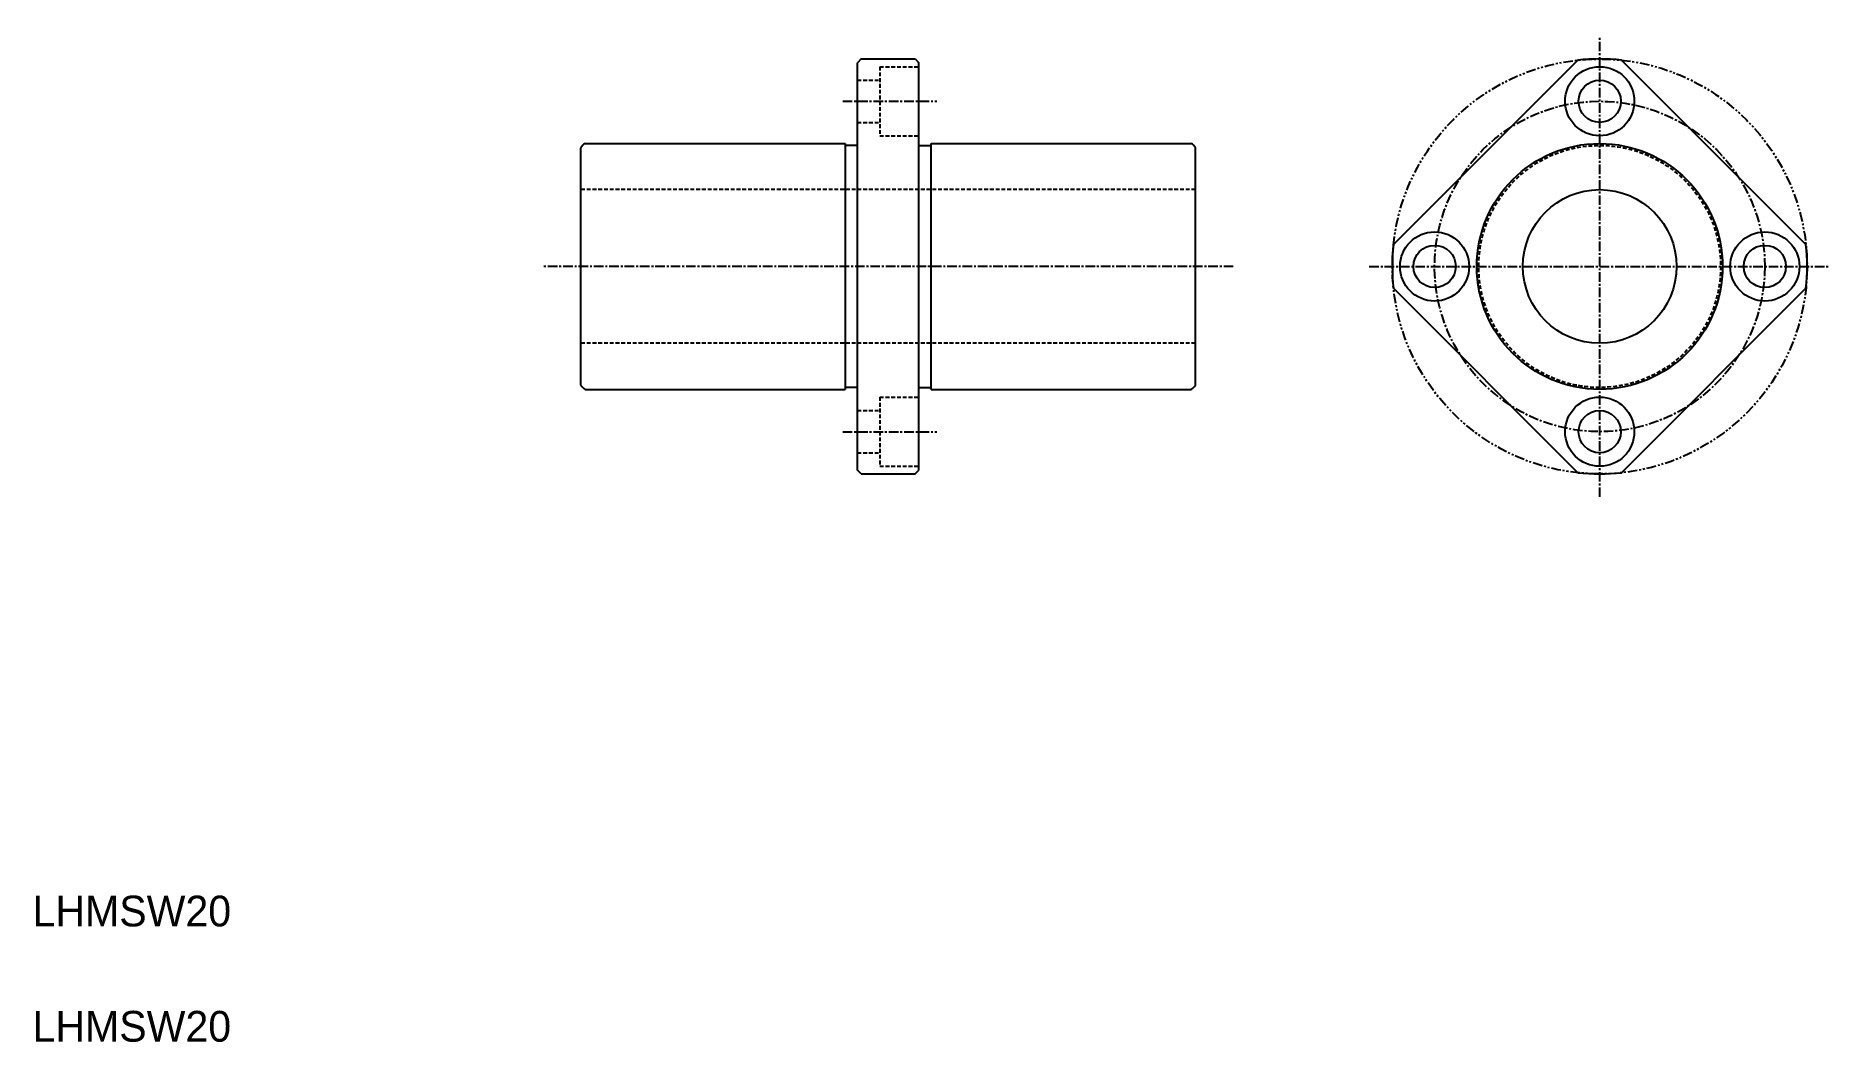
# Model space of a CAD drawing. Extents: x 10 to 244, y 10 to 141.
import ezdxf

# ---------------------------------------------------------------- set-up
doc = ezdxf.new("R2010")
doc.units = 0
for name, pattern in [('CENTER', [2, 1.25, -0.25, 0.25, -0.25]), ('DASHED', [0.75, 0.5, -0.25]), ('PHANTOM', [2.5, 1.25, -0.25, 0.25, -0.25, 0.25, -0.25])]:
    doc.linetypes.add(name, pattern=pattern)
doc.layers.get('0').update_dxf_attribs({"linetype": 'CONTINUOUS'})
doc.layers.add('CENTER', color=1, linetype='CENTER')

msp = doc.modelspace()

# ---------------------------------------------------------------- linework, layer by layer
at = {"color": 7, "linetype": 'CONTINUOUS'}
for p, q in [((117.91, 137.88), (117.41, 137.38)), ((117.91, 137.88), (124.91, 137.88)), ((124.91, 137.88), (125.41, 137.38)), ((117.41, 84.38), (117.41, 137.38)), ((125.41, 84.38), (125.41, 137.38)), ((211.2, 137.73), (187.2, 113.73)), ((240.9, 113.73), (216.9, 137.73)), ((81.41, 95.43), (81.41, 126.34)), ((81.95, 126.88), (115.81, 126.88)), ((115.81, 126.88), (115.81, 94.88)), ((117.41, 126.63), (115.81, 126.63)), ((125.41, 126.63), (127.01, 126.63)), ((127.01, 126.88), (160.86, 126.88)), ((127.01, 94.88), (127.01, 126.88)), ((161.41, 95.43), (161.41, 126.34)), ((211.2, 84.04), (187.2, 108.04)), ((240.9, 108.04), (216.9, 84.04)), ((81.95, 94.88), (115.81, 94.88)), ((117.41, 95.13), (115.81, 95.13)), ((125.41, 95.13), (127.01, 95.13)), ((127.01, 94.88), (160.86, 94.88)), ((117.91, 83.88), (117.41, 84.38)), ((124.91, 83.88), (125.41, 84.38)), ((117.91, 83.88), (124.91, 83.88))]:
    msp.add_line(p, q, dxfattribs=at)
at = {"color": 3, "linetype": 'DASHED'}
for p, q in [((120.31, 136.88), (125.41, 136.88)), ((120.31, 136.88), (120.31, 127.88)), ((117.41, 135.13), (120.31, 135.13)), ((117.41, 129.63), (120.31, 129.63)), ((120.31, 127.88), (125.41, 127.88)), ((161.41, 120.88), (81.41, 120.88)), ((161.41, 100.88), (81.41, 100.88)), ((120.31, 93.88), (125.41, 93.88)), ((120.31, 93.88), (120.31, 84.88)), ((117.41, 92.13), (120.31, 92.13)), ((117.41, 86.63), (120.31, 86.63)), ((120.31, 84.88), (125.41, 84.88))]:
    msp.add_line(p, q, dxfattribs=at)
at = {"color": 3, "linetype": 'PHANTOM'}
msp.add_circle((214.05, 110.88), 27, dxfattribs=at)
at = {"color": 7, "linetype": 'CONTINUOUS'}
for centre, radius in [((214.05, 132.38), 4.5), ((214.05, 132.38), 2.75), ((214.05, 110.88), 16), ((214.05, 110.88), 10), ((192.55, 110.88), 4.5), ((235.55, 110.88), 4.5), ((192.55, 110.88), 2.75), ((235.55, 110.88), 2.75), ((214.05, 89.38), 4.5), ((214.05, 89.38), 2.75)]:
    msp.add_circle(centre, radius, dxfattribs=at)
at = {"color": 3, "linetype": 'DASHED'}
msp.add_circle((214.05, 110.88), 15.75, dxfattribs=at)
at = {"color": 7, "linetype": 'CONTINUOUS'}
for centre, radius, start, end in [((214.05, 110.88), 27, 83.9424, 96.0576), ((82.56, 125.73), 1.3, 117.7958, 152.2042), ((160.26, 125.73), 1.3, 27.7958, 62.2042), ((214.05, 110.88), 27, 173.9424, 186.0576), ((214.05, 110.88), 27, 353.9424, 6.0576), ((82.56, 96.03), 1.3, 207.7958, 242.2042), ((160.26, 96.03), 1.3, 297.7958, 332.2042), ((214.05, 110.88), 27, 263.9424, 276.0576)]:
    msp.add_arc(centre, radius, start, end, dxfattribs=at)
at = {"layer": 'CENTER', "color": 1, "linetype": 'CENTER'}
for p, q in [((214.05, 80.88), (214.05, 140.88)), ((115.49, 132.38), (127.75, 132.38)), ((166.34, 110.88), (76.51, 110.88)), ((184.05, 110.88), (244.05, 110.88)), ((115.49, 89.38), (127.75, 89.38))]:
    msp.add_line(p, q, dxfattribs=at)
msp.add_circle((214.05, 110.88), 21.5, dxfattribs=at)

# ---------------------------------------------------------------- texts
at = {"color": 7, "linetype": 'CONTINUOUS'}
for p in [(10, 25), (10, 10)]:
    msp.add_text('LHMSW20', height=4, dxfattribs=at).set_placement(p)

doc.saveas('drawing.dxf')
